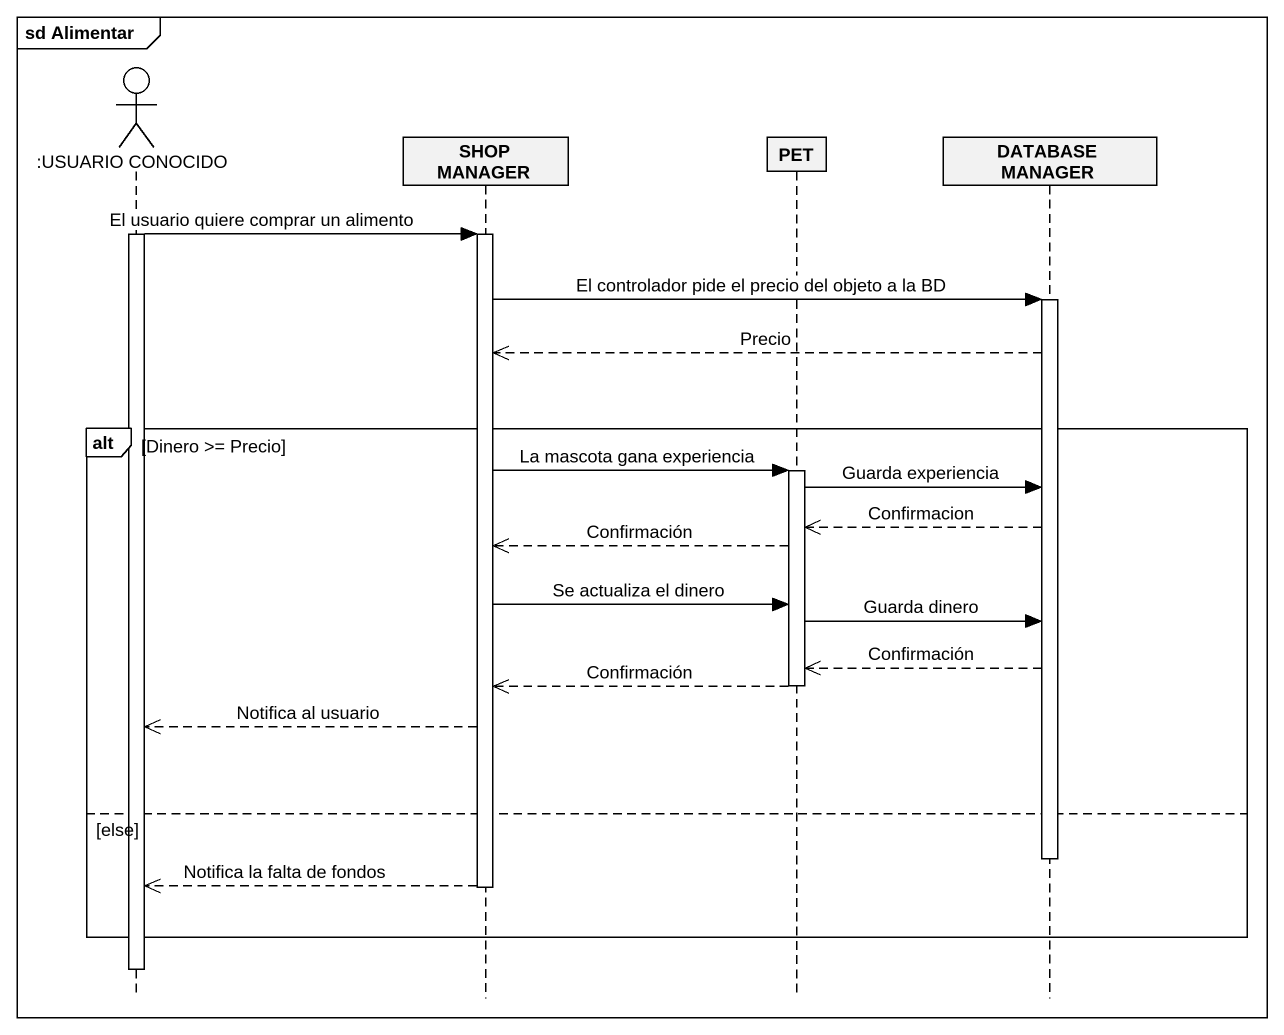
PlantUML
@startuml
mainframe sd Alimentar
hide footbox
actor ":USUARIO CONOCIDO" as USUARIO_CONOCIDO
participant "SHOP MANAGER" as SHOP_MANAGER
participant PET
participant "DATABASE MANAGER" as DATABASE_MANAGER

activate USUARIO_CONOCIDO
USUARIO_CONOCIDO -> SHOP_MANAGER : El usuario quiere comprar un alimento
activate SHOP_MANAGER
SHOP_MANAGER -> DATABASE_MANAGER : El controlador pide el precio del objeto a la BD
activate DATABASE_MANAGER
DATABASE_MANAGER -->> SHOP_MANAGER : Precio
alt Dinero >= Precio
  SHOP_MANAGER -> PET : La mascota gana experiencia
  activate PET
  PET -> DATABASE_MANAGER : Guarda experiencia
  DATABASE_MANAGER -->> PET : Confirmacion
  PET -->> SHOP_MANAGER : Confirmación
  SHOP_MANAGER -> PET : Se actualiza el dinero
  PET -> DATABASE_MANAGER : Guarda dinero
  DATABASE_MANAGER -->> PET : Confirmación
  PET -->> SHOP_MANAGER : Confirmación
  deactivate PET
  SHOP_MANAGER -->> USUARIO_CONOCIDO : Notifica al usuario
else else
  deactivate DATABASE_MANAGER
  SHOP_MANAGER -->> USUARIO_CONOCIDO : Notifica la falta de fondos
  deactivate SHOP_MANAGER
end
deactivate USUARIO_CONOCIDO
@enduml
